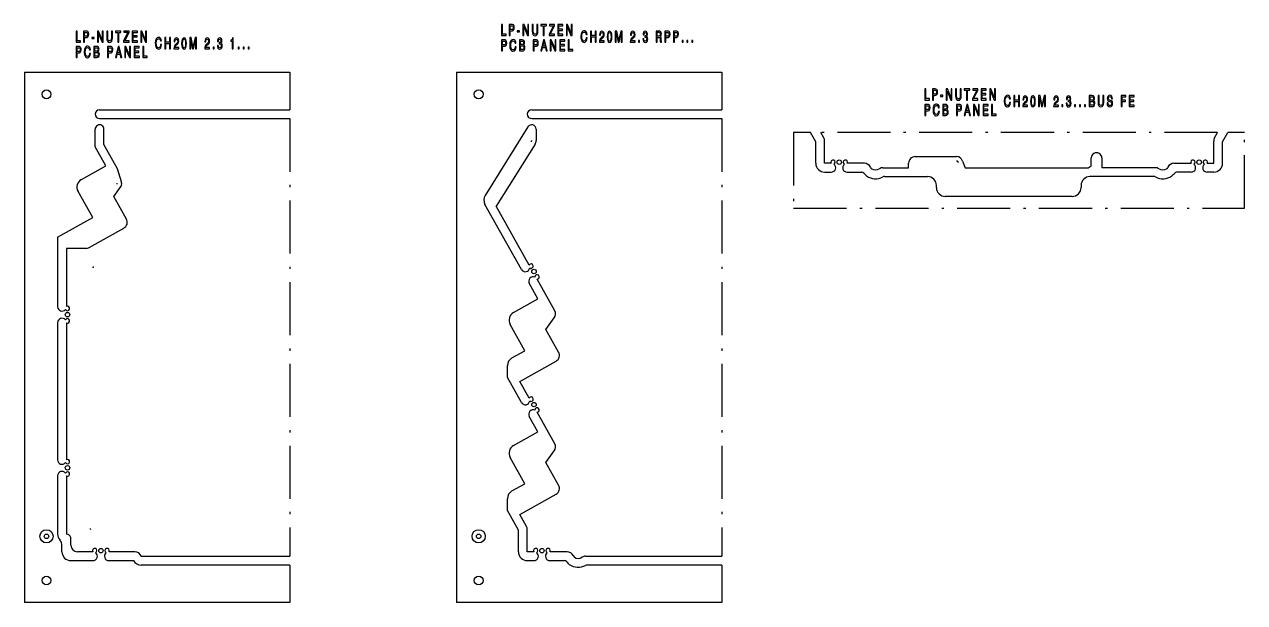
# Model space of a CAD drawing. Extents: x 42 to 318, y 12 to 289.
# Drawn here: x 42.1 to 318, y 11.8 to 142.6 of the extents above; entities that cross this region are included whole.
import ezdxf

# ---------------------------------------------------------------- set-up
doc = ezdxf.new("R2010")
doc.units = 0
doc.linetypes.add('DASHDOT', pattern=[18.5, 12, -3, 0.5, -3])
doc.layers.get('0').update_dxf_attribs({"linetype": 'CONTINUOUS'})

msp = doc.modelspace()

# ---------------------------------------------------------------- linework, layer by layer
at = {"color": 7}
for p, q in [((42.050346, 131.815826), (102.050346, 131.815826)), ((42.050346, 131.815826), (42.050346, 11.815834)), ((139.784378, 131.815826), (199.784378, 131.815826)), ((139.784378, 131.815826), (139.784378, 11.815834)), ((59.050346, 123.315834), (102.050346, 123.315834)), ((156.784378, 123.315834), (199.784378, 123.315834)), ((58.050346, 114.927094), (58.050346, 118.915833)), ((59.050346, 121.315834), (102.050346, 121.315834)), ((60.050346, 115.44899), (60.050346, 118.915833)), ((155.936325, 119.445755), (146.25943, 103.959488)), ((156.784378, 121.315834), (199.784378, 121.315834)), ((157.784378, 118.915833), (157.784378, 116.358566)), ((221.02301, 116.092323), (219.857056, 118.174294)), ((221.02301, 111.209808), (221.02301, 116.092323)), ((222.831757, 116.955727), (222.149323, 118.174294)), ((223.02301, 111.209808), (223.02301, 116.222794)), ((311.02301, 111.209808), (311.02301, 116.222794)), ((311.214264, 116.955727), (311.896698, 118.174294)), ((313.02301, 116.092323), (314.188965, 118.174294)), ((313.02301, 111.209808), (313.02301, 116.092323)), ((60.44503, 110.651077), (58.050346, 114.927094)), ((63.129284, 109.951141), (60.050346, 115.44899)), ((157.556458, 115.563683), (148.753128, 101.475433)), ((54.941765, 107.569092), (60.44503, 110.651077)), ((224.48999, 111.209808), (223.02301, 111.209808)), ((232.02301, 111.209808), (228.156021, 111.209808)), ((242.02301, 110.209808), (242.02301, 111.209808)), ((243.52301, 112.709808), (252.823013, 112.709808)), ((254.232544, 111.722839), (254.783249, 110.209808)), ((282.630188, 110.209808), (283.322998, 110.60981)), ((283.322998, 110.60981), (283.322998, 112.409805)), ((285.723022, 112.409805), (285.723022, 110.209808)), ((302.02301, 111.209808), (305.890015, 111.209808)), ((309.55603, 111.209808), (311.02301, 111.209808)), ((63.992386, 106.989975), (63.129284, 109.951141)), ((223.02301, 109.209808), (224.52301, 109.209808)), ((228.123016, 109.209808), (231.458069, 109.209808)), ((236.205322, 110.209808), (242.02301, 110.209808)), ((236.547012, 108.209808), (246.310944, 108.209808)), ((254.783249, 110.209808), (282.630188, 110.209808)), ((297.499023, 108.209808), (283.02301, 108.209808)), ((297.840698, 110.209808), (285.723022, 110.209808)), ((305.923004, 109.209808), (302.587952, 109.209808)), ((311.02301, 109.209808), (309.52301, 109.209808)), ((62.263912, 103.704041), (63.965744, 106.068039)), ((248.310944, 105.709808), (248.310944, 106.209808)), ((281.02301, 106.209808), (281.02301, 105.709808)), ((57.496639, 98.913887), (54.174015, 104.846863)), ((65.122345, 98.599945), (62.263912, 103.704041)), ((279.02301, 103.709808), (250.310944, 103.709808)), ((154.45961, 87.192627), (146.210541, 101.922409)), ((156.188477, 88.198669), (148.753128, 101.475433)), ((49.550346, 94.463745), (57.496639, 98.913887)), ((49.550346, 94.463745), (49.550346, 78.765228)), ((56.686584, 92.156479), (64.546539, 96.558266)), ((55.953655, 91.965225), (51.550346, 91.965225)), ((51.550346, 91.965225), (51.550346, 78.798241)), ((158.179062, 80.551071), (156.218658, 84.051643)), ((161.985504, 77.847321), (157.979767, 85.000076)), ((152.675797, 77.469093), (158.179062, 80.551071)), ((49.550346, 75.165222), (49.550346, 44.115833)), ((51.550346, 75.13221), (51.550346, 44.148849)), ((155.230667, 68.813889), (151.908051, 74.746857)), ((159.99794, 73.604042), (161.894135, 76.238014)), ((162.856384, 68.499939), (159.99794, 73.604042)), ((152.301865, 67.173676), (155.230667, 68.813889)), ((154.079102, 61.865227), (162.280563, 66.458267)), ((151.279114, 62.771835), (151.279114, 65.42868)), ((154.45961, 57.092625), (151.279114, 62.771835)), ((156.188477, 58.098671), (154.079102, 61.865227)), ((158.179062, 50.451073), (156.218658, 53.951637)), ((161.985504, 47.747314), (157.979767, 54.900078)), ((152.675797, 47.369095), (158.179062, 50.451073)), ((155.230667, 38.713886), (151.908051, 44.646858)), ((159.99794, 43.504044), (161.894135, 46.138008)), ((162.856384, 38.39994), (159.99794, 43.504044)), ((49.550346, 40.515835), (49.550346, 27.315834)), ((51.550346, 40.482819), (51.550346, 27.315834)), ((152.301865, 37.073677), (155.230667, 38.713886)), ((154.079102, 31.765224), (162.280563, 36.358265)), ((151.279114, 32.671837), (151.279114, 35.328686)), ((153.784378, 28.198349), (151.279114, 32.671837)), ((155.593124, 29.061752), (154.079102, 31.765224)), ((153.784378, 23.315834), (153.784378, 28.198349)), ((155.784378, 23.315834), (155.784378, 28.328823)), ((52.550346, 24.815834), (52.550346, 26.315834)), ((50.550346, 23.315834), (50.550346, 24.670082)), ((57.517334, 23.315834), (54.050346, 23.315834)), ((67.050346, 23.315834), (61.183357, 23.315834)), ((68.464561, 22.315834), (102.050346, 22.315834)), ((157.251373, 23.315834), (155.784378, 23.315834)), ((164.784378, 23.315834), (160.917389, 23.315834)), ((168.96669, 22.315834), (199.784378, 22.315834)), ((52.550346, 21.315834), (57.550346, 21.315834)), ((61.150345, 21.315834), (66.732513, 21.315834)), ((102.050346, 20.315834), (68.464561, 20.315834)), ((155.784378, 21.315834), (157.284378, 21.315834)), ((160.884369, 21.315834), (164.219437, 21.315834)), ((199.784378, 20.315834), (169.30838, 20.315834)), ((102.050346, 11.815834), (42.050346, 11.815834)), ((199.784378, 11.815834), (139.784378, 11.815834))]:
    msp.add_line(p, q, dxfattribs=at)
at = {"color": 7, "linetype": 'DASHDOT'}
for p, q in [((102.050346, 131.815826), (102.050346, 123.315834)), ((199.784378, 131.815826), (199.784378, 123.315834)), ((102.050346, 121.315834), (102.050346, 22.315834)), ((199.784378, 121.315834), (199.784378, 22.315834)), ((219.857056, 118.174294), (215.995209, 118.174294)), ((215.995209, 118.174294), (215.995209, 101.025764)), ((311.896698, 118.174294), (222.149323, 118.174294)), ((317.99939, 118.174294), (314.188965, 118.174294)), ((317.99939, 101.025764), (317.99939, 118.174294)), ((215.995209, 101.025764), (317.99939, 101.025764)), ((102.050346, 20.315834), (102.050346, 11.815834)), ((199.784378, 20.315834), (199.784378, 11.815834))]:
    msp.add_line(p, q, dxfattribs=at)
at = {"color": 7}
for points in [[(53.724373, 138.636414), (54.757233, 138.636414), (54.757233, 138.95282), (53.94812, 138.95282), (53.94812, 141.136414), (53.724373, 141.136414)], [(55.433517, 138.636414), (55.655006, 138.636414), (55.655006, 139.689957), (55.989498, 139.689957), (56.210987, 139.703873), (56.387272, 139.790802), (56.540958, 140.041138), (56.5952, 140.413193), (56.57938, 140.618332), (56.540958, 140.79567), (56.475414, 140.938217), (56.389534, 141.042526), (56.222286, 141.119034), (56.03244, 141.136414), (55.433517, 141.136414)], [(55.655006, 139.992462), (55.655006, 140.830429), (56.041481, 140.830429), (56.188385, 140.806091), (56.290089, 140.736557), (56.351112, 140.607895), (56.371452, 140.413193), (56.351112, 140.208038), (56.28783, 140.079391), (56.179344, 140.009842), (56.025658, 139.992462)], [(58.560257, 138.636414), (58.770443, 138.636414), (58.770443, 140.663528), (58.831467, 140.479248), (59.606674, 138.636414), (59.846245, 138.636414), (59.846245, 141.136414), (59.636055, 141.136414), (59.636055, 139.109299), (59.561474, 139.321396), (58.802086, 141.136414), (58.560257, 141.136414)], [(60.682995, 139.585648), (60.719158, 139.137115), (60.834419, 138.820694), (61.024269, 138.632935), (61.293217, 138.566879), (61.577988, 138.632935), (61.785915, 138.824173), (61.912483, 139.140579), (61.955421, 139.585648), (61.955421, 141.136414), (61.733932, 141.136414), (61.733932, 139.582169), (61.706814, 139.276184), (61.629971, 139.064087), (61.501144, 138.93544), (61.318077, 138.893723), (61.132751, 138.93544), (61.003929, 139.060608), (60.927086, 139.276184), (60.904484, 139.582169), (60.904484, 141.136414), (60.682995, 141.136414)], [(63.15379, 138.636414), (63.375275, 138.636414), (63.375275, 140.833908), (63.888317, 140.833908), (63.888317, 141.136414), (62.640751, 141.136414), (62.640751, 140.833908), (63.15379, 140.833908)], [(64.474197, 138.636414), (65.724022, 138.636414), (65.724022, 138.942398), (64.749931, 138.942398), (65.724022, 140.823486), (65.724022, 141.136414), (64.539742, 141.136414), (64.539742, 140.840866), (65.468636, 140.840866), (64.474197, 138.91806)], [(66.43647, 138.636414), (67.613976, 138.636414), (67.613976, 138.949341), (66.655701, 138.949341), (66.655701, 139.787323), (67.523575, 139.787323), (67.523575, 140.079391), (66.655701, 140.079391), (66.655701, 140.82695), (67.595894, 140.82695), (67.595894, 141.136414), (66.43647, 141.136414)], [(68.378403, 138.636414), (68.588593, 138.636414), (68.588593, 140.663528), (68.649612, 140.479248), (69.42482, 138.636414), (69.664391, 138.636414), (69.664391, 141.136414), (69.454208, 141.136414), (69.454208, 139.109299), (69.379623, 139.321396), (68.620232, 141.136414), (68.378403, 141.136414)], [(149.958405, 140.136414), (150.991257, 140.136414), (150.991257, 140.45282), (150.182159, 140.45282), (150.182159, 142.636414), (149.958405, 142.636414)], [(151.667542, 140.136414), (151.889038, 140.136414), (151.889038, 141.189957), (152.223526, 141.189957), (152.445023, 141.203873), (152.621307, 141.290802), (152.774994, 141.541138), (152.829239, 141.913193), (152.813416, 142.118332), (152.774994, 142.29567), (152.709442, 142.438217), (152.623566, 142.542526), (152.456314, 142.619034), (152.266464, 142.636414), (151.667542, 142.636414)], [(151.889038, 141.492462), (151.889038, 142.330429), (152.275513, 142.330429), (152.422424, 142.306091), (152.524124, 142.236557), (152.585144, 142.107895), (152.605484, 141.913193), (152.585144, 141.708038), (152.521866, 141.579391), (152.413376, 141.509842), (152.259689, 141.492462)], [(153.496475, 140.918747), (154.043411, 140.918747), (154.043411, 141.193436), (153.496475, 141.193436)], [(154.794281, 140.136414), (155.004471, 140.136414), (155.004471, 142.163528), (155.065491, 141.979248), (155.840714, 140.136414), (156.080276, 140.136414), (156.080276, 142.636414), (155.870087, 142.636414), (155.870087, 140.609299), (155.795502, 140.821396), (155.036118, 142.636414), (154.794281, 142.636414)], [(156.917023, 141.085648), (156.953186, 140.637115), (157.068451, 140.320694), (157.258301, 140.132935), (157.527252, 140.066879), (157.812027, 140.132935), (158.019943, 140.324173), (158.146515, 140.640579), (158.189453, 141.085648), (158.189453, 142.636414), (157.967972, 142.636414), (157.967972, 141.082169), (157.940842, 140.776184), (157.863998, 140.564087), (157.735184, 140.43544), (157.552109, 140.393723), (157.366791, 140.43544), (157.237961, 140.560608), (157.161118, 140.776184), (157.138519, 141.082169), (157.138519, 142.636414), (156.917023, 142.636414)], [(159.387817, 140.136414), (159.609314, 140.136414), (159.609314, 142.333908), (160.122345, 142.333908), (160.122345, 142.636414), (158.874786, 142.636414), (158.874786, 142.333908), (159.387817, 142.333908)], [(160.708237, 140.136414), (161.958054, 140.136414), (161.958054, 140.442398), (160.983963, 140.442398), (161.958054, 142.323486), (161.958054, 142.636414), (160.773773, 142.636414), (160.773773, 142.340866), (161.702667, 142.340866), (160.708237, 140.41806)], [(162.670502, 140.136414), (163.848007, 140.136414), (163.848007, 140.449341), (162.88974, 140.449341), (162.88974, 141.287323), (163.757599, 141.287323), (163.757599, 141.579391), (162.88974, 141.579391), (162.88974, 142.32695), (163.829926, 142.32695), (163.829926, 142.636414), (162.670502, 142.636414)], [(164.612442, 140.136414), (164.822632, 140.136414), (164.822632, 142.163528), (164.883652, 141.979248), (165.658859, 140.136414), (165.898422, 140.136414), (165.898422, 142.636414), (165.688232, 142.636414), (165.688232, 140.609299), (165.613647, 140.821396), (164.854263, 142.636414), (164.612442, 142.636414)], [(169.09523, 139.564789), (169.05455, 139.276184), (168.957367, 139.057144), (168.812714, 138.91806), (168.631912, 138.86937), (168.419464, 138.938919), (168.256729, 139.140579), (168.150513, 139.46048), (168.114349, 139.881195), (168.148254, 140.312347), (168.249954, 140.632248), (168.412674, 140.830429), (168.634171, 140.899979), (168.801422, 140.865204), (168.934753, 140.764374), (169.02742, 140.604431), (169.081665, 140.385376), (169.29863, 140.385376), (169.233093, 140.722641), (169.09523, 140.97995), (168.896332, 141.143372), (168.643204, 141.202484), (168.475967, 141.178131), (168.329056, 141.112076), (168.091751, 140.854767), (167.940323, 140.451431), (167.888336, 139.922928), (167.899643, 139.616943), (167.938065, 139.345734), (168.084976, 138.921539), (168.188934, 138.768539), (168.315491, 138.657272), (168.457886, 138.591217), (168.620605, 138.566879), (168.891815, 138.636414), (169.106522, 138.83461), (169.248917, 139.151016), (169.309937, 139.564789)], [(170.069839, 138.636414), (170.291336, 138.636414), (170.291336, 139.808182), (171.134338, 139.808182), (171.134338, 138.636414), (171.355835, 138.636414), (171.355835, 141.136414), (171.134338, 141.136414), (171.134338, 140.110687), (170.291336, 140.110687), (170.291336, 141.136414), (170.069839, 141.136414)], [(172.099915, 138.636414), (173.17572, 138.636414), (173.17572, 138.93544), (172.325928, 138.93544), (172.371124, 139.091904), (172.450226, 139.230988), (172.703369, 139.481339), (172.8367, 139.585648), (172.98587, 139.735168), (173.092102, 139.909012), (173.153122, 140.110687), (173.17572, 140.347122), (173.137299, 140.639191), (173.03334, 140.868683), (172.868347, 141.014709), (172.658157, 141.066879), (172.441193, 141.007767), (172.276199, 140.844345), (172.169983, 140.580078), (172.13382, 140.232376), (172.13382, 140.190659), (172.339493, 140.190659), (172.339493, 140.218475), (172.359833, 140.45491), (172.423111, 140.628769), (172.520294, 140.740036), (172.649124, 140.778275), (172.777939, 140.746979), (172.877396, 140.656586), (172.938416, 140.520981), (172.961014, 140.350601), (172.902252, 140.055054), (172.730484, 139.83252), (172.597137, 139.721252), (172.375656, 139.502197), (172.219711, 139.269241), (172.129303, 138.994553), (172.099915, 138.657272)], [(173.847488, 139.81514), (173.881393, 139.269241), (173.985352, 138.879807), (174.154861, 138.643372), (174.389908, 138.566879), (174.622696, 138.643372), (174.794464, 138.879807), (174.898422, 139.269241), (174.934586, 139.81514), (174.898422, 140.357559), (174.794464, 140.746979), (174.622696, 140.983429), (174.514206, 141.046005), (174.389908, 141.066879), (174.154861, 140.986908), (173.985352, 140.746979), (173.881393, 140.357559)], [(174.064453, 139.81514), (174.082535, 140.239334), (174.139038, 140.54184), (174.240738, 140.719162), (174.389908, 140.781754), (174.539078, 140.719162), (174.640778, 140.54184), (174.697281, 140.239334), (174.715363, 139.81514), (174.697281, 139.387451), (174.640778, 139.088425), (174.539078, 138.907623), (174.389908, 138.85199), (174.240738, 138.907623), (174.139038, 139.088425), (174.080276, 139.387451)], [(175.888855, 140.767853), (175.925018, 140.548798), (176.334106, 138.636414), (176.542023, 138.636414), (176.960144, 140.548798), (176.998566, 140.767853), (176.998566, 138.636414), (177.213272, 138.636414), (177.213272, 141.136414), (176.896866, 141.136414), (176.478745, 139.22403), (176.442581, 139.01889), (176.40416, 139.22403), (176.001862, 141.136414), (175.685455, 141.136414), (175.685455, 138.636414), (175.888855, 138.636414)], [(179.07663, 138.636414), (180.15242, 138.636414), (180.15242, 138.93544), (179.302628, 138.93544), (179.347839, 139.091904), (179.426941, 139.230988), (179.680069, 139.481339), (179.813416, 139.585648), (179.96257, 139.735168), (180.068802, 139.909012), (180.129822, 140.110687), (180.15242, 140.347122), (180.113998, 140.639191), (180.01004, 140.868683), (179.845047, 141.014709), (179.634857, 141.066879), (179.417892, 141.007767), (179.252914, 140.844345), (179.146683, 140.580078), (179.110519, 140.232376), (179.110519, 140.190659), (179.316193, 140.190659), (179.316193, 140.218475), (179.336533, 140.45491), (179.399811, 140.628769), (179.496994, 140.740036), (179.625824, 140.778275), (179.754654, 140.746979), (179.854095, 140.656586), (179.915115, 140.520981), (179.937714, 140.350601), (179.878952, 140.055054), (179.707184, 139.83252), (179.573837, 139.721252), (179.352356, 139.502197), (179.196411, 139.269241), (179.106003, 138.994553), (179.07663, 138.657272)], [(181.918594, 139.394409), (181.918594, 139.377029), (181.954758, 139.039749), (182.060974, 138.785919), (182.228226, 138.625977), (182.447449, 138.566879), (182.682495, 138.622513), (182.85878, 138.778976), (182.971786, 139.01889), (183.012466, 139.335297), (182.994385, 139.540451), (182.94693, 139.707352), (182.86557, 139.835999), (182.75708, 139.929871), (182.903992, 140.11763), (182.953705, 140.416656), (182.919815, 140.687866), (182.822632, 140.893021), (182.662155, 141.021667), (182.447449, 141.066879), (182.244049, 141.011246), (182.088104, 140.854767), (181.988647, 140.607895), (181.954758, 140.284531), (181.954758, 140.267151), (182.155899, 140.267151), (182.173981, 140.489685), (182.230484, 140.649628), (182.325409, 140.746979), (182.458755, 140.781754), (182.576279, 140.753937), (182.664413, 140.680923), (182.7164, 140.562698), (182.73674, 140.402756), (182.7164, 140.225433), (182.657639, 140.110687), (182.555939, 140.044617), (182.415802, 140.027237), (182.348007, 140.030716), (182.348007, 139.756027), (182.461014, 139.762985), (182.603394, 139.731689), (182.707367, 139.648239), (182.770645, 139.512634), (182.793243, 139.335297), (182.768387, 139.133636), (182.705093, 138.984116), (182.598877, 138.890244), (182.461014, 138.858948), (182.318634, 138.893723), (182.214661, 138.994553), (182.149124, 139.164932), (182.124252, 139.394409)], [(184.900681, 141.136414), (184.900681, 138.636414), (185.119919, 138.636414), (185.119919, 139.707352), (185.477005, 139.707352), (185.648773, 139.696915), (185.75499, 139.64476), (185.813751, 139.526535), (185.838623, 139.30748), (185.852173, 138.980637), (185.86348, 138.782455), (185.895126, 138.636414), (186.150513, 138.636414), (186.150513, 138.705948), (186.096268, 138.806793), (186.075928, 138.998032), (186.057846, 139.408325), (186.042023, 139.582169), (186.01265, 139.717773), (185.958405, 139.811661), (185.872528, 139.874237), (185.967438, 139.968124), (186.037506, 140.096771), (186.080444, 140.253235), (186.096268, 140.444473), (186.080444, 140.639191), (186.042023, 140.80957), (185.886078, 141.049484), (185.7211, 141.122513), (185.53125, 141.136414)], [(185.117645, 140.844345), (185.495087, 140.844345), (185.655548, 140.82695), (185.773071, 140.764374), (185.84314, 140.64267), (185.867996, 140.437531), (185.84314, 140.225433), (185.77533, 140.089828), (185.657806, 140.0168), (185.495087, 139.995941), (185.117645, 139.995941)], [(186.901382, 138.636414), (187.122864, 138.636414), (187.122864, 139.689957), (187.457367, 139.689957), (187.678848, 139.703873), (187.855133, 139.790802), (188.00882, 140.041138), (188.063065, 140.413193), (188.047241, 140.618332), (188.00882, 140.79567), (187.943283, 140.938217), (187.857391, 141.042526), (187.690155, 141.119034), (187.500305, 141.136414), (186.901382, 141.136414)], [(187.122864, 139.992462), (187.122864, 140.830429), (187.509338, 140.830429), (187.65625, 140.806091), (187.75795, 140.736557), (187.81897, 140.607895), (187.83931, 140.413193), (187.81897, 140.208038), (187.755692, 140.079391), (187.647202, 140.009842), (187.493515, 139.992462)], [(188.825226, 138.636414), (189.046722, 138.636414), (189.046722, 139.689957), (189.38121, 139.689957), (189.602692, 139.703873), (189.778992, 139.790802), (189.932678, 140.041138), (189.986908, 140.413193), (189.9711, 140.618332), (189.932678, 140.79567), (189.867126, 140.938217), (189.78125, 141.042526), (189.613998, 141.119034), (189.424149, 141.136414), (188.825226, 141.136414)], [(189.046722, 139.992462), (189.046722, 140.830429), (189.433197, 140.830429), (189.580093, 140.806091), (189.681808, 140.736557), (189.742828, 140.607895), (189.763168, 140.413193), (189.742828, 140.208038), (189.679535, 140.079391), (189.57106, 140.009842), (189.417374, 139.992462)], [(57.262447, 139.418747), (57.809387, 139.418747), (57.809387, 139.693436), (57.262447, 139.693436)], [(72.861198, 138.064789), (72.820511, 137.776184), (72.723328, 137.557144), (72.578682, 137.41806), (72.397881, 137.36937), (72.185432, 137.438919), (72.022705, 137.640579), (71.916481, 137.96048), (71.880318, 138.381195), (71.914223, 138.812347), (72.015923, 139.132248), (72.17865, 139.330429), (72.400139, 139.399979), (72.567383, 139.365204), (72.700729, 139.264374), (72.793396, 139.104431), (72.847633, 138.885376), (73.064606, 138.885376), (72.999062, 139.222641), (72.861198, 139.47995), (72.662308, 139.643372), (72.40918, 139.702484), (72.241928, 139.678131), (72.095024, 139.612076), (71.857719, 139.354767), (71.706291, 138.951431), (71.654312, 138.422928), (71.665611, 138.116943), (71.704033, 137.845734), (71.850937, 137.421539), (71.954903, 137.268539), (72.081467, 137.157272), (72.223854, 137.091217), (72.386574, 137.066879), (72.657784, 137.136414), (72.872498, 137.33461), (73.014877, 137.651016), (73.075905, 138.064789)], [(73.835815, 137.136414), (74.057297, 137.136414), (74.057297, 138.308182), (74.900314, 138.308182), (74.900314, 137.136414), (75.121803, 137.136414), (75.121803, 139.636414), (74.900314, 139.636414), (74.900314, 138.610687), (74.057297, 138.610687), (74.057297, 139.636414), (73.835815, 139.636414)], [(75.865891, 137.136414), (76.941689, 137.136414), (76.941689, 137.43544), (76.091896, 137.43544), (76.1371, 137.591904), (76.216202, 137.730988), (76.46933, 137.981339), (76.602676, 138.085648), (76.751839, 138.235168), (76.858063, 138.409012), (76.91909, 138.610687), (76.941689, 138.847122), (76.903267, 139.139191), (76.799301, 139.368683), (76.634315, 139.514709), (76.424126, 139.566879), (76.207161, 139.507767), (76.042175, 139.344345), (75.935951, 139.080078), (75.899788, 138.732376), (75.899788, 138.690659), (76.105453, 138.690659), (76.105453, 138.718475), (76.125801, 138.95491), (76.189079, 139.128769), (76.286263, 139.240036), (76.415085, 139.278275), (76.543915, 139.246979), (76.643356, 139.156586), (76.704376, 139.020981), (76.726982, 138.850601), (76.668221, 138.555054), (76.496452, 138.33252), (76.363106, 138.221252), (76.141617, 138.002197), (75.985672, 137.769241), (75.895271, 137.494553), (75.865891, 137.157272)], [(77.613457, 138.31514), (77.647354, 137.769241), (77.75132, 137.379807), (77.920822, 137.143372), (78.155876, 137.066879), (78.388664, 137.143372), (78.560432, 137.379807), (78.664391, 137.769241), (78.700554, 138.31514), (78.664391, 138.857559), (78.560432, 139.246979), (78.388664, 139.483429), (78.280182, 139.546005), (78.155876, 139.566879), (77.920822, 139.486908), (77.75132, 139.246979), (77.647354, 138.857559)], [(77.830421, 138.31514), (77.848503, 138.739334), (77.905006, 139.04184), (78.006706, 139.219162), (78.155876, 139.281754), (78.305038, 139.219162), (78.406746, 139.04184), (78.463249, 138.739334), (78.481323, 138.31514), (78.463249, 137.887451), (78.406746, 137.588425), (78.305038, 137.407623), (78.155876, 137.35199), (78.006706, 137.407623), (77.905006, 137.588425), (77.846245, 137.887451)], [(79.654831, 139.267853), (79.690994, 139.048798), (80.100067, 137.136414), (80.307999, 137.136414), (80.726112, 139.048798), (80.764534, 139.267853), (80.764534, 137.136414), (80.97924, 137.136414), (80.97924, 139.636414), (80.662827, 139.636414), (80.244713, 137.72403), (80.208549, 137.51889), (80.170128, 137.72403), (79.767838, 139.636414), (79.451424, 139.636414), (79.451424, 137.136414), (79.654831, 137.136414)], [(82.84259, 137.136414), (83.918396, 137.136414), (83.918396, 137.43544), (83.068604, 137.43544), (83.1138, 137.591904), (83.192902, 137.730988), (83.446037, 137.981339), (83.579376, 138.085648), (83.728546, 138.235168), (83.83477, 138.409012), (83.89579, 138.610687), (83.918396, 138.847122), (83.879974, 139.139191), (83.776009, 139.368683), (83.611023, 139.514709), (83.400833, 139.566879), (83.183868, 139.507767), (83.018875, 139.344345), (82.912659, 139.080078), (82.876495, 138.732376), (82.876495, 138.690659), (83.082161, 138.690659), (83.082161, 138.718475), (83.102501, 138.95491), (83.165787, 139.128769), (83.26297, 139.240036), (83.391792, 139.278275), (83.520615, 139.246979), (83.620064, 139.156586), (83.681084, 139.020981), (83.703682, 138.850601), (83.64492, 138.555054), (83.473152, 138.33252), (83.339813, 138.221252), (83.118324, 138.002197), (82.962379, 137.769241), (82.871971, 137.494553), (82.84259, 137.157272)], [(85.684563, 137.894409), (85.684563, 137.877029), (85.720718, 137.539749), (85.826942, 137.285919), (85.994194, 137.125977), (86.213417, 137.066879), (86.448471, 137.122513), (86.624756, 137.278976), (86.737762, 137.51889), (86.778442, 137.835297), (86.760361, 138.040451), (86.712898, 138.207352), (86.631531, 138.335999), (86.523048, 138.429871), (86.669952, 138.61763), (86.719681, 138.916656), (86.685776, 139.187866), (86.588593, 139.393021), (86.428131, 139.521667), (86.213417, 139.566879), (86.01001, 139.511246), (85.854065, 139.354767), (85.754623, 139.107895), (85.720718, 138.784531), (85.720718, 138.767151), (85.921867, 138.767151), (85.939949, 138.989685), (85.996452, 139.149628), (86.091377, 139.246979), (86.224716, 139.281754), (86.342247, 139.253937), (86.430389, 139.180923), (86.482368, 139.062698), (86.502708, 138.902756), (86.482368, 138.725433), (86.423607, 138.610687), (86.321899, 138.544617), (86.181778, 138.527237), (86.113976, 138.530716), (86.113976, 138.256027), (86.226982, 138.262985), (86.369362, 138.231689), (86.473328, 138.148239), (86.536613, 138.012634), (86.559212, 137.835297), (86.534348, 137.633636), (86.471069, 137.484116), (86.364845, 137.390244), (86.226982, 137.358948), (86.084595, 137.393723), (85.980629, 137.494553), (85.915085, 137.664932), (85.890228, 137.894409)], [(89.071205, 137.136414), (89.276871, 137.136414), (89.276871, 139.566879), (89.123192, 139.566879), (89.082504, 139.354767), (89.001144, 139.212219), (88.876839, 139.128769), (88.705078, 139.100952), (88.705078, 138.85408), (89.071205, 138.85408)], [(149.958405, 136.636414), (150.179886, 136.636414), (150.179886, 137.689957), (150.514389, 137.689957), (150.73587, 137.703873), (150.912155, 137.790802), (151.065842, 138.041138), (151.120087, 138.413193), (151.104263, 138.618332), (151.065842, 138.79567), (151.000305, 138.938217), (150.914413, 139.042526), (150.747177, 139.119034), (150.557327, 139.136414), (149.958405, 139.136414)], [(150.179886, 137.992462), (150.179886, 138.830429), (150.56636, 138.830429), (150.713272, 138.806091), (150.814972, 138.736557), (150.875992, 138.607895), (150.896332, 138.413193), (150.875992, 138.208038), (150.812714, 138.079391), (150.704239, 138.009842), (150.550552, 137.992462)], [(153.019073, 137.564789), (152.978394, 137.276184), (152.88121, 137.057144), (152.736572, 136.91806), (152.555756, 136.86937), (152.343307, 136.938919), (152.180588, 137.140579), (152.074371, 137.46048), (152.038208, 137.881195), (152.072098, 138.312347), (152.173813, 138.632248), (152.336533, 138.830429), (152.558029, 138.899979), (152.725266, 138.865204), (152.858612, 138.764374), (152.951279, 138.604431), (153.005524, 138.385376), (153.222488, 138.385376), (153.156937, 138.722641), (153.019073, 138.97995), (152.82019, 139.143372), (152.567062, 139.202484), (152.399811, 139.178131), (152.252914, 139.112076), (152.015594, 138.854767), (151.864182, 138.451431), (151.812195, 137.922928), (151.823502, 137.616943), (151.861923, 137.345734), (152.00882, 136.921539), (152.112793, 136.768539), (152.239349, 136.657272), (152.381729, 136.591217), (152.544464, 136.566879), (152.815674, 136.636414), (153.03038, 136.83461), (153.17276, 137.151016), (153.23378, 137.564789)], [(153.993698, 136.636414), (154.683014, 136.636414), (154.913544, 136.688568), (155.085312, 136.841553), (155.193802, 137.074524), (155.232224, 137.383972), (155.209625, 137.606506), (155.148605, 137.783844), (155.051422, 137.912491), (154.922592, 137.985504), (155.022034, 138.072433), (155.096619, 138.194138), (155.139557, 138.343643), (155.15538, 138.527924), (155.121475, 138.792191), (155.02655, 138.983429), (154.868347, 139.09816), (154.649124, 139.136414), (153.993698, 139.136414)], [(154.215179, 138.086349), (154.215179, 138.851288), (154.619736, 138.851288), (154.757599, 138.82695), (154.854782, 138.757416), (154.913544, 138.64267), (154.933884, 138.479248), (154.911285, 138.301926), (154.850266, 138.176743), (154.746307, 138.107208), (154.601654, 138.086349)], [(157.109131, 136.636414), (157.330627, 136.636414), (157.330627, 137.689957), (157.665115, 137.689957), (157.886597, 137.703873), (158.062897, 137.790802), (158.216568, 138.041138), (158.270813, 138.413193), (158.25499, 138.618332), (158.216568, 138.79567), (158.151031, 138.938217), (158.065155, 139.042526), (157.897903, 139.119034), (157.708054, 139.136414), (157.109131, 139.136414)], [(157.330627, 137.992462), (157.330627, 138.830429), (157.717102, 138.830429), (157.863998, 138.806091), (157.965698, 138.736557), (158.026733, 138.607895), (158.047073, 138.413193), (158.026733, 138.208038), (157.96344, 138.079391), (157.854965, 138.009842), (157.701279, 137.992462)], [(158.852173, 136.636414), (159.080444, 136.636414), (159.254471, 137.383972), (159.894073, 137.383972), (160.065842, 136.636414), (160.30542, 136.636414), (159.699707, 139.136414), (159.455627, 139.136414)], [(159.322281, 137.676056), (159.577667, 138.778275), (159.828537, 137.676056)], [(160.970398, 136.636414), (161.180588, 136.636414), (161.180588, 138.663528), (161.241608, 138.479248), (162.016815, 136.636414), (162.256393, 136.636414), (162.256393, 139.136414), (162.046204, 139.136414), (162.046204, 137.109299), (161.971619, 137.321396), (161.212234, 139.136414), (160.970398, 139.136414)], [(163.102173, 136.636414), (164.279678, 136.636414), (164.279678, 136.949341), (163.321411, 136.949341), (163.321411, 137.787323), (164.189285, 137.787323), (164.189285, 138.079391), (163.321411, 138.079391), (163.321411, 138.82695), (164.261597, 138.82695), (164.261597, 139.136414), (163.102173, 139.136414)], [(165.046371, 136.636414), (166.079224, 136.636414), (166.079224, 136.95282), (165.270126, 136.95282), (165.270126, 139.136414), (165.046371, 139.136414)], [(180.94397, 138.636414), (181.169983, 138.636414), (181.169983, 139.015411), (180.94397, 139.015411)], [(190.771683, 138.636414), (190.997696, 138.636414), (190.997696, 139.015411), (190.771683, 139.015411)], [(191.890945, 138.636414), (192.116959, 138.636414), (192.116959, 139.015411), (191.890945, 139.015411)], [(193.010208, 138.636414), (193.236221, 138.636414), (193.236221, 139.015411), (193.010208, 139.015411)], [(53.724373, 135.136414), (53.945862, 135.136414), (53.945862, 136.189957), (54.280354, 136.189957), (54.501842, 136.203873), (54.678127, 136.290802), (54.831814, 136.541138), (54.886055, 136.913193), (54.870235, 137.118332), (54.831814, 137.29567), (54.76627, 137.438217), (54.680389, 137.542526), (54.513142, 137.619034), (54.323296, 137.636414), (53.724373, 137.636414)], [(53.945862, 136.492462), (53.945862, 137.330429), (54.332336, 137.330429), (54.47924, 137.306091), (54.580944, 137.236557), (54.641968, 137.107895), (54.662308, 136.913193), (54.641968, 136.708038), (54.578686, 136.579391), (54.4702, 136.509842), (54.316513, 136.492462)], [(56.785046, 136.064789), (56.744366, 135.776184), (56.647182, 135.557144), (56.502537, 135.41806), (56.321732, 135.36937), (56.109283, 135.438919), (55.946556, 135.640579), (55.840332, 135.96048), (55.804173, 136.381195), (55.838074, 136.812347), (55.939777, 137.132248), (56.102501, 137.330429), (56.32399, 137.399979), (56.491238, 137.365204), (56.62458, 137.264374), (56.717243, 137.104431), (56.771488, 136.885376), (56.988457, 136.885376), (56.922913, 137.222641), (56.785046, 137.47995), (56.586159, 137.643372), (56.333031, 137.702484), (56.165783, 137.678131), (56.018879, 137.612076), (55.78157, 137.354767), (55.630146, 136.951431), (55.578163, 136.422928), (55.589462, 136.116943), (55.627884, 135.845734), (55.774788, 135.421539), (55.878754, 135.268539), (56.005318, 135.157272), (56.147705, 135.091217), (56.310429, 135.066879), (56.581638, 135.136414), (56.796349, 135.33461), (56.938732, 135.651016), (56.999756, 136.064789)], [(57.759666, 135.136414), (58.44899, 135.136414), (58.67952, 135.188568), (58.851284, 135.341553), (58.95977, 135.574524), (58.998192, 135.883972), (58.97559, 136.106506), (58.914566, 136.283844), (58.817383, 136.412491), (58.68856, 136.485504), (58.788002, 136.572433), (58.862587, 136.694138), (58.905525, 136.843643), (58.921349, 137.027924), (58.887447, 137.292191), (58.792522, 137.483429), (58.634315, 137.59816), (58.415089, 137.636414), (57.759666, 137.636414)], [(57.981152, 136.586349), (57.981152, 137.351288), (58.385708, 137.351288), (58.523571, 137.32695), (58.620758, 137.257416), (58.67952, 137.14267), (58.69986, 136.979248), (58.677258, 136.801926), (58.616238, 136.676743), (58.512272, 136.607208), (58.367626, 136.586349)], [(57.981152, 135.438919), (57.981152, 136.308182), (58.40379, 136.308182), (58.564255, 136.283844), (58.67952, 136.207352), (58.747322, 136.075211), (58.772182, 135.887451), (58.74958, 135.692749), (58.68404, 135.553665), (58.575554, 135.466736), (58.42865, 135.438919)], [(60.875103, 135.136414), (61.096592, 135.136414), (61.096592, 136.189957), (61.431084, 136.189957), (61.652573, 136.203873), (61.828857, 136.290802), (61.982544, 136.541138), (62.036785, 136.913193), (62.020966, 137.118332), (61.982544, 137.29567), (61.917, 137.438217), (61.831116, 137.542526), (61.663872, 137.619034), (61.474026, 137.636414), (60.875103, 137.636414)], [(61.096592, 136.492462), (61.096592, 137.330429), (61.483063, 137.330429), (61.629971, 137.306091), (61.731674, 137.236557), (61.792694, 137.107895), (61.813038, 136.913193), (61.792694, 136.708038), (61.729416, 136.579391), (61.62093, 136.509842), (61.467243, 136.492462)], [(62.618149, 135.136414), (62.846416, 135.136414), (63.020443, 135.883972), (63.660046, 135.883972), (63.831814, 135.136414), (64.071381, 135.136414), (63.465679, 137.636414), (63.221588, 137.636414)], [(63.088245, 136.176056), (63.343636, 137.278275), (63.594505, 136.176056)], [(64.736366, 135.136414), (64.946556, 135.136414), (64.946556, 137.163528), (65.007576, 136.979248), (65.782791, 135.136414), (66.022354, 135.136414), (66.022354, 137.636414), (65.812164, 137.636414), (65.812164, 135.609299), (65.737587, 135.821396), (64.978195, 137.636414), (64.736366, 137.636414)], [(66.868149, 135.136414), (68.045654, 135.136414), (68.045654, 135.449341), (67.087379, 135.449341), (67.087379, 136.287323), (67.955246, 136.287323), (67.955246, 136.579391), (67.087379, 136.579391), (67.087379, 137.32695), (68.027573, 137.32695), (68.027573, 137.636414), (66.868149, 137.636414)], [(68.81234, 135.136414), (69.8452, 135.136414), (69.8452, 135.45282), (69.036087, 135.45282), (69.036087, 137.636414), (68.81234, 137.636414)], [(84.709946, 137.136414), (84.935951, 137.136414), (84.935951, 137.515411), (84.709946, 137.515411)], [(90.430038, 137.136414), (90.656052, 137.136414), (90.656052, 137.515411), (90.430038, 137.515411)], [(91.549301, 137.136414), (91.775314, 137.136414), (91.775314, 137.515411), (91.549301, 137.515411)], [(92.668564, 137.136414), (92.894577, 137.136414), (92.894577, 137.515411), (92.668564, 137.515411)], [(154.215179, 136.938919), (154.215179, 137.808182), (154.637817, 137.808182), (154.798279, 137.783844), (154.913544, 137.707352), (154.981354, 137.575211), (155.00621, 137.387451), (154.983612, 137.192749), (154.918076, 137.053665), (154.809586, 136.966736), (154.662674, 136.938919)], [(245.697037, 125.530396), (246.729889, 125.530396), (246.729889, 125.846809), (245.920792, 125.846809), (245.920792, 128.030396), (245.697037, 128.030396)], [(247.406174, 125.530396), (247.62767, 125.530396), (247.62767, 126.583939), (247.962158, 126.583939), (248.183655, 126.597847), (248.35994, 126.684776), (248.513626, 126.935127), (248.567871, 127.307167), (248.552048, 127.512314), (248.513626, 127.689644), (248.448074, 127.832207), (248.362198, 127.936516), (248.194946, 128.013016), (248.005096, 128.030396), (247.406174, 128.030396)], [(247.62767, 126.886444), (247.62767, 127.724411), (248.014145, 127.724411), (248.161057, 127.700073), (248.262756, 127.630531), (248.323776, 127.501884), (248.344116, 127.307167), (248.323776, 127.10202), (248.260498, 126.973373), (248.152008, 126.903831), (247.998322, 126.886444)], [(250.532913, 125.530396), (250.743103, 125.530396), (250.743103, 127.557518), (250.804123, 127.37323), (251.579346, 125.530396), (251.818909, 125.530396), (251.818909, 128.030396), (251.608719, 128.030396), (251.608719, 126.003273), (251.534134, 126.215378), (250.77475, 128.030396), (250.532913, 128.030396)], [(252.655655, 126.47963), (252.691818, 126.03109), (252.807083, 125.714676), (252.996933, 125.526917), (253.265884, 125.460854), (253.550659, 125.526917), (253.758575, 125.718155), (253.885147, 126.034569), (253.928085, 126.47963), (253.928085, 128.030396), (253.706604, 128.030396), (253.706604, 126.476151), (253.679474, 126.170174), (253.602631, 125.958076), (253.473816, 125.829422), (253.290741, 125.787697), (253.105423, 125.829422), (252.976593, 125.954597), (252.89975, 126.170174), (252.877151, 126.476151), (252.877151, 128.030396), (252.655655, 128.030396)], [(255.12645, 125.530396), (255.347946, 125.530396), (255.347946, 127.72789), (255.860977, 127.72789), (255.860977, 128.030396), (254.613419, 128.030396), (254.613419, 127.72789), (255.12645, 127.72789)], [(256.446869, 125.530396), (257.696686, 125.530396), (257.696686, 125.836372), (256.722595, 125.836372), (257.696686, 127.717461), (257.696686, 128.030396), (256.51239, 128.030396), (256.51239, 127.734848), (257.441284, 127.734848), (256.446869, 125.812035)], [(258.409149, 125.530396), (259.586639, 125.530396), (259.586639, 125.84333), (258.628357, 125.84333), (258.628357, 126.681297), (259.496246, 126.681297), (259.496246, 126.973373), (258.628357, 126.973373), (258.628357, 127.72094), (259.568573, 127.72094), (259.568573, 128.030396), (258.409149, 128.030396)], [(260.351074, 125.530396), (260.561249, 125.530396), (260.561249, 127.557518), (260.622284, 127.37323), (261.397491, 125.530396), (261.637054, 125.530396), (261.637054, 128.030396), (261.42688, 128.030396), (261.42688, 126.003273), (261.352295, 126.215378), (260.592896, 128.030396), (260.351074, 128.030396)], [(245.697037, 122.030396), (245.918518, 122.030396), (245.918518, 123.083939), (246.253021, 123.083939), (246.474503, 123.097847), (246.650787, 123.184776), (246.804474, 123.435127), (246.858719, 123.807167), (246.842896, 124.012314), (246.804474, 124.189644), (246.738937, 124.332207), (246.653046, 124.436516), (246.485809, 124.513008), (246.295959, 124.530396), (245.697037, 124.530396)], [(245.918518, 123.386444), (245.918518, 124.224411), (246.304993, 124.224411), (246.451904, 124.200073), (246.553604, 124.130531), (246.614624, 124.001884), (246.634964, 123.807167), (246.614624, 123.60202), (246.551346, 123.473373), (246.442871, 123.403831), (246.289185, 123.386444)], [(248.757706, 122.958771), (248.717026, 122.670174), (248.619843, 122.451118), (248.475204, 122.312035), (248.294388, 122.263359), (248.08194, 122.332901), (247.91922, 122.534569), (247.813004, 122.854454), (247.77684, 123.275177), (247.81073, 123.706337), (247.912445, 124.026222), (248.075165, 124.224411), (248.296661, 124.293953), (248.463898, 124.259186), (248.597244, 124.158348), (248.689911, 123.998405), (248.744156, 123.77935), (248.961121, 123.77935), (248.895569, 124.116623), (248.757706, 124.373932), (248.558823, 124.537346), (248.305695, 124.596458), (248.138443, 124.572121), (247.991547, 124.506058), (247.754227, 124.248756), (247.602814, 123.845413), (247.550827, 123.316902), (247.562134, 123.010925), (247.600555, 122.739716), (247.747452, 122.315514), (247.85141, 122.162521), (247.977982, 122.051254), (248.120361, 121.985191), (248.283096, 121.960854), (248.554306, 122.030396), (248.769012, 122.228584), (248.911392, 122.544998), (248.972412, 122.958771)], [(249.235107, 126.312729), (249.782043, 126.312729), (249.782043, 126.587418), (249.235107, 126.587418)], [(249.73233, 122.030396), (250.421661, 122.030396), (250.652176, 122.08255), (250.823944, 122.235542), (250.932434, 122.468506), (250.970856, 122.777962), (250.948257, 123.000496), (250.887238, 123.177826), (250.790054, 123.306473), (250.661224, 123.379494), (250.760666, 123.466415), (250.835251, 123.588112), (250.878189, 123.737625), (250.894012, 123.921913), (250.860107, 124.186165), (250.765182, 124.377403), (250.606979, 124.492149), (250.387756, 124.530396), (249.73233, 124.530396)], [(249.953812, 123.480324), (249.953812, 124.245277), (250.358368, 124.245277), (250.496231, 124.22094), (250.593414, 124.151398), (250.652176, 124.036652), (250.672516, 123.87323), (250.649918, 123.6959), (250.588898, 123.570732), (250.48494, 123.50119), (250.340286, 123.480324)], [(252.847763, 122.030396), (253.06926, 122.030396), (253.06926, 123.083939), (253.403748, 123.083939), (253.625229, 123.097847), (253.801514, 123.184776), (253.9552, 123.435127), (254.009445, 123.807167), (253.993622, 124.012314), (253.9552, 124.189644), (253.889664, 124.332207), (253.803787, 124.436516), (253.636536, 124.513008), (253.446686, 124.530396), (252.847763, 124.530396)], [(253.06926, 123.386444), (253.06926, 124.224411), (253.455734, 124.224411), (253.602631, 124.200073), (253.704346, 124.130531), (253.765366, 124.001884), (253.785706, 123.807167), (253.765366, 123.60202), (253.702072, 123.473373), (253.593597, 123.403831), (253.439911, 123.386444)], [(254.590805, 122.030396), (254.819077, 122.030396), (254.993103, 122.777962), (255.632706, 122.777962), (255.804474, 122.030396), (256.044037, 122.030396), (255.438339, 124.530396), (255.19426, 124.530396)], [(256.709045, 122.030396), (256.91922, 122.030396), (256.91922, 124.057518), (256.980255, 123.87323), (257.755463, 122.030396), (257.995026, 122.030396), (257.995026, 124.530396), (257.784821, 124.530396), (257.784821, 122.503273), (257.710236, 122.715378), (256.950867, 124.530396), (256.709045, 124.530396)], [(258.84082, 122.030396), (260.018311, 122.030396), (260.018311, 122.34333), (259.060028, 122.34333), (259.060028, 123.181297), (259.927917, 123.181297), (259.927917, 123.473373), (259.060028, 123.473373), (259.060028, 124.22094), (260.000244, 124.22094), (260.000244, 124.530396), (258.84082, 124.530396)], [(260.785004, 122.030396), (261.817871, 122.030396), (261.817871, 122.346809), (261.008759, 122.346809), (261.008759, 124.530396), (260.785004, 124.530396)], [(264.833862, 124.958763), (264.793182, 124.670166), (264.695984, 124.451111), (264.551361, 124.312027), (264.370544, 124.263351), (264.158081, 124.332893), (263.995361, 124.534561), (263.88913, 124.854446), (263.852997, 125.275169), (263.886871, 125.706329), (263.988586, 126.026215), (264.151306, 126.224411), (264.372803, 126.293945), (264.540039, 126.259178), (264.673401, 126.15834), (264.766052, 125.998398), (264.820313, 125.779343), (265.037262, 125.779343), (264.97171, 126.116615), (264.833862, 126.373917), (264.634979, 126.537338), (264.381836, 126.596451), (264.2146, 126.572113), (264.067688, 126.50605), (263.830383, 126.248749), (263.678955, 125.845406), (263.626984, 125.316895), (263.638275, 125.010918), (263.676697, 124.739708), (263.823608, 124.315506), (263.927551, 124.162514), (264.054138, 124.051247), (264.196503, 123.985184), (264.359253, 123.960846), (264.630463, 124.030388), (264.845154, 124.228577), (264.987549, 124.544991), (265.048553, 124.958763)], [(265.808472, 124.030388), (266.029968, 124.030388), (266.029968, 125.202156), (266.872986, 125.202156), (266.872986, 124.030388), (267.094452, 124.030388), (267.094452, 126.530388), (266.872986, 126.530388), (266.872986, 125.504654), (266.029968, 125.504654), (266.029968, 126.530388), (265.808472, 126.530388)], [(267.838562, 124.030388), (268.914337, 124.030388), (268.914337, 124.329414), (268.064575, 124.329414), (268.109772, 124.485878), (268.188873, 124.624962), (268.441986, 124.875313), (268.575348, 124.979622), (268.724518, 125.129135), (268.830719, 125.302986), (268.891754, 125.504654), (268.914337, 125.741096), (268.875916, 126.033173), (268.771973, 126.262657), (268.606995, 126.408691), (268.39679, 126.460846), (268.17981, 126.401733), (268.014832, 126.238312), (267.90863, 125.97406), (267.872467, 125.626358), (267.872467, 125.584633), (268.078125, 125.584633), (268.078125, 125.61245), (268.09845, 125.848885), (268.161743, 126.022736), (268.258942, 126.134003), (268.387756, 126.172249), (268.516571, 126.140961), (268.616028, 126.050552), (268.677032, 125.914948), (268.699646, 125.744576), (268.640869, 125.449028), (268.469116, 125.226494), (268.335785, 125.115227), (268.114288, 124.896172), (267.958344, 124.663208), (267.86792, 124.388527), (267.838562, 124.051247)], [(269.586121, 125.209106), (269.620026, 124.663208), (269.723969, 124.273781), (269.893494, 124.037338), (270.12854, 123.960846), (270.361328, 124.037338), (270.533081, 124.273781), (270.637054, 124.663208), (270.673218, 125.209106), (270.637054, 125.751526), (270.533081, 126.140961), (270.361328, 126.377396), (270.252838, 126.439987), (270.12854, 126.460846), (269.893494, 126.380875), (269.723969, 126.140961), (269.620026, 125.751526)], [(269.803101, 125.209106), (269.821167, 125.633308), (269.877655, 125.935814), (269.97937, 126.113144), (270.12854, 126.175728), (270.27771, 126.113144), (270.379395, 125.935814), (270.435913, 125.633308), (270.453979, 125.209106), (270.435913, 124.781433), (270.379395, 124.482407), (270.27771, 124.301598), (270.12854, 124.245964), (269.97937, 124.301598), (269.877655, 124.482407), (269.818909, 124.781433)], [(271.627502, 126.161819), (271.663666, 125.942764), (272.072723, 124.030388), (272.28067, 124.030388), (272.698761, 125.942764), (272.737183, 126.161819), (272.737183, 124.030388), (272.951904, 124.030388), (272.951904, 126.530388), (272.635498, 126.530388), (272.217377, 124.618011), (272.181213, 124.412865), (272.142792, 124.618011), (271.740509, 126.530388), (271.424072, 126.530388), (271.424072, 124.030388), (271.627502, 124.030388)], [(274.815247, 124.030388), (275.891052, 124.030388), (275.891052, 124.329414), (275.04126, 124.329414), (275.086456, 124.485878), (275.165558, 124.624962), (275.418701, 124.875313), (275.552032, 124.979622), (275.701202, 125.129135), (275.807434, 125.302986), (275.868469, 125.504654), (275.891052, 125.741096), (275.852631, 126.033173), (275.748657, 126.262657), (275.583679, 126.408691), (275.373505, 126.460846), (275.156525, 126.401733), (274.991547, 126.238312), (274.885315, 125.97406), (274.849152, 125.626358), (274.849152, 125.584633), (275.05481, 125.584633), (275.05481, 125.61245), (275.075165, 125.848885), (275.138458, 126.022736), (275.235626, 126.134003), (275.364441, 126.172249), (275.493286, 126.140961), (275.592712, 126.050552), (275.653748, 125.914948), (275.676361, 125.744576), (275.617584, 125.449028), (275.445831, 125.226494), (275.312469, 125.115227), (275.090973, 124.896172), (274.935028, 124.663208), (274.844635, 124.388527), (274.815247, 124.051247)], [(276.682617, 124.030388), (276.90863, 124.030388), (276.90863, 124.409386), (276.682617, 124.409386)], [(277.657227, 124.788383), (277.657227, 124.770996), (277.69339, 124.433723), (277.799622, 124.179901), (277.966858, 124.019958), (278.186096, 123.960846), (278.421143, 124.016479), (278.597412, 124.172951), (278.710419, 124.412865), (278.751099, 124.729279), (278.733032, 124.934418), (278.685547, 125.101318), (278.604187, 125.229973), (278.495728, 125.323853), (278.642609, 125.511612), (278.692352, 125.810638), (278.658447, 126.081848), (278.561249, 126.286995), (278.400787, 126.415642), (278.186096, 126.460846), (277.982666, 126.405212), (277.826721, 126.248749), (277.727295, 126.001877), (277.69339, 125.678513), (277.69339, 125.661125), (277.894531, 125.661125), (277.912598, 125.883659), (277.969116, 126.043602), (278.064026, 126.140961), (278.197388, 126.175728), (278.314911, 126.147911), (278.403046, 126.074898), (278.455048, 125.956673), (278.475372, 125.79673), (278.455048, 125.6194), (278.396271, 125.504654), (278.294556, 125.438591), (278.154449, 125.421211), (278.086639, 125.424683), (278.086639, 125.150002), (278.199646, 125.156952), (278.342041, 125.125656), (278.445984, 125.042213), (278.509277, 124.906609), (278.53186, 124.729279), (278.507019, 124.527603), (278.443726, 124.37809), (278.337524, 124.28421), (278.199646, 124.252922), (278.057251, 124.287689), (277.953308, 124.388527), (277.887756, 124.558899), (277.862885, 124.788383)], [(279.542664, 124.030388), (279.768677, 124.030388), (279.768677, 124.409386), (279.542664, 124.409386)], [(280.661926, 124.030388), (280.887939, 124.030388), (280.887939, 124.409386), (280.661926, 124.409386)], [(281.781189, 124.030388), (282.007202, 124.030388), (282.007202, 124.409386), (281.781189, 124.409386)], [(282.877838, 124.030388), (283.567169, 124.030388), (283.797699, 124.082542), (283.969452, 124.235535), (284.077942, 124.468498), (284.116364, 124.777954), (284.093781, 125.000488), (284.032745, 125.177818), (283.935547, 125.306465), (283.806732, 125.379486), (283.906189, 125.466408), (283.980774, 125.588104), (284.023712, 125.737617), (284.03952, 125.921906), (284.005615, 126.186157), (283.910706, 126.377396), (283.752502, 126.492142), (283.533264, 126.530388), (282.877838, 126.530388)], [(283.099335, 125.480316), (283.099335, 126.24527), (283.503876, 126.24527), (283.641754, 126.220932), (283.738922, 126.15139), (283.797699, 126.036644), (283.818024, 125.873222), (283.795441, 125.695892), (283.734406, 125.570724), (283.630463, 125.501183), (283.485809, 125.480316)], [(283.099335, 124.332893), (283.099335, 125.202156), (283.521973, 125.202156), (283.682434, 125.177818), (283.797699, 125.101318), (283.865509, 124.969193), (283.89035, 124.781433), (283.867767, 124.586716), (283.802216, 124.447632), (283.693726, 124.36071), (283.546814, 124.332893)], [(284.86499, 124.979622), (284.901123, 124.531082), (285.016418, 124.214668), (285.206238, 124.026909), (285.475189, 123.960846), (285.759979, 124.026909), (285.967896, 124.218147), (286.094452, 124.534561), (286.13739, 124.979622), (286.13739, 126.530388), (285.915924, 126.530388), (285.915924, 124.976143), (285.888794, 124.670166), (285.811951, 124.458069), (285.683136, 124.329414), (285.500061, 124.287689), (285.314728, 124.329414), (285.185913, 124.45459), (285.10907, 124.670166), (285.086456, 124.976143), (285.086456, 126.530388), (284.86499, 126.530388)], [(286.901825, 124.854446), (286.951569, 124.47197), (287.078125, 124.19381), (287.27475, 124.023438), (287.539185, 123.964325), (287.799072, 124.023438), (287.995728, 124.179901), (288.120026, 124.426773), (288.162964, 124.753616), (288.126801, 125.024826), (288.029602, 125.229973), (287.866882, 125.35862), (287.656708, 125.449028), (287.435211, 125.528999), (287.281525, 125.608971), (287.191132, 125.723709), (287.164001, 125.914948), (287.186615, 126.074898), (287.258942, 126.203545), (287.369659, 126.283516), (287.521088, 126.314812), (287.674774, 126.280037), (287.792297, 126.179207), (287.869141, 126.015785), (287.905304, 125.79673), (288.115509, 125.79673), (288.072571, 126.130524), (287.957306, 126.380875), (287.776489, 126.540817), (287.534668, 126.596451), (287.292816, 126.540817), (287.109772, 126.387833), (286.992249, 126.154869), (286.953827, 125.855843), (286.987732, 125.581154), (287.089417, 125.393394), (287.2612, 125.26474), (287.498505, 125.16391), (287.690613, 125.08741), (287.830719, 125.010918), (287.914368, 124.896172), (287.943726, 124.71537), (287.914368, 124.527603), (287.835236, 124.381569), (287.708679, 124.291168), (287.536926, 124.259872), (287.362885, 124.298119), (287.231812, 124.419815), (287.145935, 124.604103), (287.114288, 124.854446)], [(290.055695, 124.030388), (290.277191, 124.030388), (290.277191, 125.160431), (291.03656, 125.160431), (291.03656, 125.466408), (290.277191, 125.466408), (290.277191, 126.217453), (291.147308, 126.217453), (291.147308, 126.530388), (290.055695, 126.530388)], [(291.873322, 124.030388), (293.050842, 124.030388), (293.050842, 124.343323), (292.09256, 124.343323), (292.09256, 125.18129), (292.960419, 125.18129), (292.960419, 125.473366), (292.09256, 125.473366), (292.09256, 126.220932), (293.032745, 126.220932), (293.032745, 126.530388), (291.873322, 126.530388)], [(249.953812, 122.332901), (249.953812, 123.202164), (250.37645, 123.202164), (250.536911, 123.177826), (250.652176, 123.101326), (250.719986, 122.9692), (250.744843, 122.781441), (250.722244, 122.586723), (250.656708, 122.447639), (250.548218, 122.360718), (250.401306, 122.332901)], [(255.060913, 123.07003), (255.316299, 124.172256), (255.567169, 123.07003)]]:
    msp.add_lwpolyline(points, close=True, dxfattribs=at)
for centre, radius in [((47.050346, 126.815834), 1), ((144.784378, 126.815834), 1), ((226.323013, 111.459808), 0.5), ((307.723022, 111.459808), 0.5), ((157.302246, 86.721527), 0.5), ((51.800346, 76.965225), 0.5), ((157.302246, 56.621529), 0.5), ((51.800346, 42.315834), 0.5), ((47.050346, 26.815834), 1.5), ((144.784378, 26.815834), 1.5), ((47.050346, 26.815834), 0.5), ((144.784378, 26.815834), 0.5), ((59.350346, 23.565834), 0.5), ((159.084381, 23.565834), 0.5), ((47.050346, 16.815834), 1), ((144.784378, 16.815834), 1)]:
    msp.add_circle(centre, radius, dxfattribs=at)
for centre, radius, start, end in [((59.050346, 122.315834), 1, 90.000003, 269.999997), ((156.784378, 122.315834), 1, 90.000003, 269.999997), ((59.050346, 118.915833), 1, 0, 180.000005), ((156.784378, 118.915833), 1, 0, 147.999995), ((156.284378, 116.358566), 1.5, 328, 360), ((221.52301, 116.222794), 1.5, 0, 29.249998), ((312.52301, 116.222794), 1.5, 150.750007, 180.000005), ((284.52301, 112.409805), 1.2, 0, 180.000005), ((223.02301, 111.209808), 2, 180.000005, 269.999997), ((224.923004, 111.459808), 0.5, 294.439856, 210.000003), ((224.52301, 110.209808), 1, 269.999997, 52.636552), ((228.123016, 110.209808), 1, 127.363453, 269.999997), ((227.723007, 111.459808), 0.5, 329.999999, 245.560146), ((232.02301, 109.709808), 1.5, 24.903947, 90.000003), ((243.52301, 111.209808), 1.5, 90.000003, 180.000005), ((252.823013, 111.209808), 1.5, 20.000001, 90.000003), ((302.02301, 109.709808), 1.5, 90.000003, 155.096056), ((306.322998, 111.459808), 0.5, 294.439856, 210.000003), ((305.923004, 110.209808), 1, 269.999997, 52.636552), ((309.52301, 110.209808), 1, 127.363453, 269.999997), ((309.123016, 111.459808), 0.5, 329.999999, 245.560146), ((311.02301, 111.209808), 2, 269.999997, 360), ((231.458069, 108.709808), 0.5, 36.253828, 90.000003), ((234.199844, 110.720444), 2.9, 216.253833, 234.647382), ((234.547012, 111.209808), 3.5, 234.647396, 298.072485), ((234.199844, 110.720444), 0.9, 204.903944, 234.647396), ((234.547012, 111.209808), 1.5, 234.647396, 303.557311), ((236.205322, 108.709808), 1.5, 90.000003, 123.557316), ((236.547012, 107.459808), 0.75, 90.000003, 118.072483), ((246.310944, 106.209808), 2, 0, 90.000003), ((283.02301, 106.209808), 2, 90.000003, 180.000005), ((297.499023, 107.459808), 0.75, 61.927515, 90.000003), ((297.840698, 108.709808), 1.5, 56.442689, 90.000003), ((299.499023, 111.209808), 3.5, 241.927517, 305.352602), ((299.499023, 111.209808), 1.5, 236.442684, 305.352609), ((299.846191, 110.720444), 0.9, 305.352602, 335.096053), ((299.846191, 110.720444), 2.9, 305.352616, 323.746172), ((302.587952, 108.709808), 0.5, 90.000003, 143.746167), ((55.919006, 105.824104), 2, 119.249994, 209.249993), ((62.552311, 106.570236), 1.5, 340.439504, 16.25), ((250.310944, 105.709808), 2, 180.000005, 269.999997), ((279.02301, 105.709808), 2, 269.999997, 360), ((147.955536, 102.899651), 2, 147.999995, 209.249993), ((63.813602, 97.867012), 1.5, 299.250003, 29.249998), ((55.953655, 93.465225), 1.5, 269.999997, 299.250003), ((156.618179, 87.943024), 0.5, 233.689858, 149.250002), ((155.332108, 87.681244), 1, 209.249993, 351.886554), ((157.986328, 85.500038), 0.5, 269.250002, 184.810142), ((157.091156, 84.54026), 1, 66.613448, 209.249993), ((50.550346, 78.765228), 1, 180.000005, 322.636553), ((51.800346, 78.365227), 0.5, 204.43986, 120.070805), ((153.653046, 75.724106), 2, 119.249994, 209.249993), ((160.676773, 77.114388), 1.5, 324.250001, 29.249998), ((50.550346, 75.165222), 1, 37.363447, 180.000005), ((51.800346, 75.565224), 0.5, 239.999997, 155.56014), ((153.279114, 65.42868), 2, 119.249994, 179.999995), ((161.547638, 67.767006), 1.5, 299.250003, 29.249998), ((156.618179, 57.843025), 0.5, 233.689858, 149.250002), ((155.332108, 57.581245), 1, 209.249993, 351.886554), ((157.091156, 54.440262), 1, 66.613448, 209.249993), ((157.986328, 55.400036), 0.5, 269.250002, 184.810142), ((153.653046, 45.624104), 2, 119.249994, 209.249993), ((160.676773, 47.014385), 1.5, 324.250001, 29.249998), ((51.800346, 43.715836), 0.5, 204.43986, 120.000003), ((50.550346, 44.115833), 1, 180.000005, 322.636553), ((50.550346, 40.515835), 1, 37.363447, 179.999995), ((51.800346, 40.915833), 0.5, 239.929195, 155.56014), ((153.279114, 35.328686), 2, 119.249994, 180.000005), ((161.547638, 37.667011), 1.5, 299.250003, 29.249998), ((154.284378, 28.328823), 1.5, 0, 29.249998), ((51.550346, 27.315834), 2, 180.000005, 221.409615), ((48.550346, 24.670082), 2, 0, 41.40962), ((51.550346, 26.315834), 1, 0, 90.000003), ((52.550346, 23.315834), 2, 180.000005, 269.999997), ((54.050346, 24.815834), 1.5, 180.000005, 269.999997), ((57.950348, 23.565834), 0.5, 294.439856, 210.000003), ((57.550346, 22.315834), 1, 269.999997, 52.636552), ((61.150345, 22.315834), 1, 127.363453, 269.999997), ((60.750347, 23.565834), 0.5, 329.999999, 245.560146), ((67.050346, 21.815834), 1.5, 19.471222, 90.000003), ((155.784378, 23.315834), 2, 180.000005, 269.999997), ((157.684387, 23.565834), 0.5, 294.439856, 210.000003), ((157.284378, 22.315834), 1, 269.999997, 52.636552), ((160.884369, 22.315834), 1, 127.363453, 269.999997), ((160.484375, 23.565834), 0.5, 329.999999, 245.560146), ((164.784378, 21.815834), 1.5, 24.903947, 90.000003), ((166.961212, 22.826469), 0.9, 204.903944, 234.647396), ((167.30838, 23.315834), 1.5, 234.647396, 303.557311), ((168.96669, 20.815834), 1.5, 90.000003, 123.557316), ((68.464561, 22.315834), 2, 210.000003, 269.999997), ((164.219437, 20.815834), 0.5, 36.253828, 90.000003), ((166.961212, 22.826469), 2.9, 216.253833, 234.647382), ((167.30838, 23.315834), 3.5, 234.647396, 298.072485), ((169.30838, 19.565834), 0.75, 90.000003, 118.072483)]:
    msp.add_arc(centre, radius, start, end, dxfattribs=at)
at = {"color": 7, "linetype": 'DASHDOT'}
for centre, start, end in [((156.284378, 116.358566), 328, 360), ((252.823013, 111.209808), 19.999999, 90.000003), ((62.552311, 106.570236), 352.482622, 16.25), ((56.550346, 28.328823), 0, 29.250002)]:
    msp.add_arc(centre, 0.5, start, end, dxfattribs=at)
at = {"color": 7}
msp.add_point((57.59808, 87.681244), dxfattribs=at)

doc.saveas('drawing.dxf')
